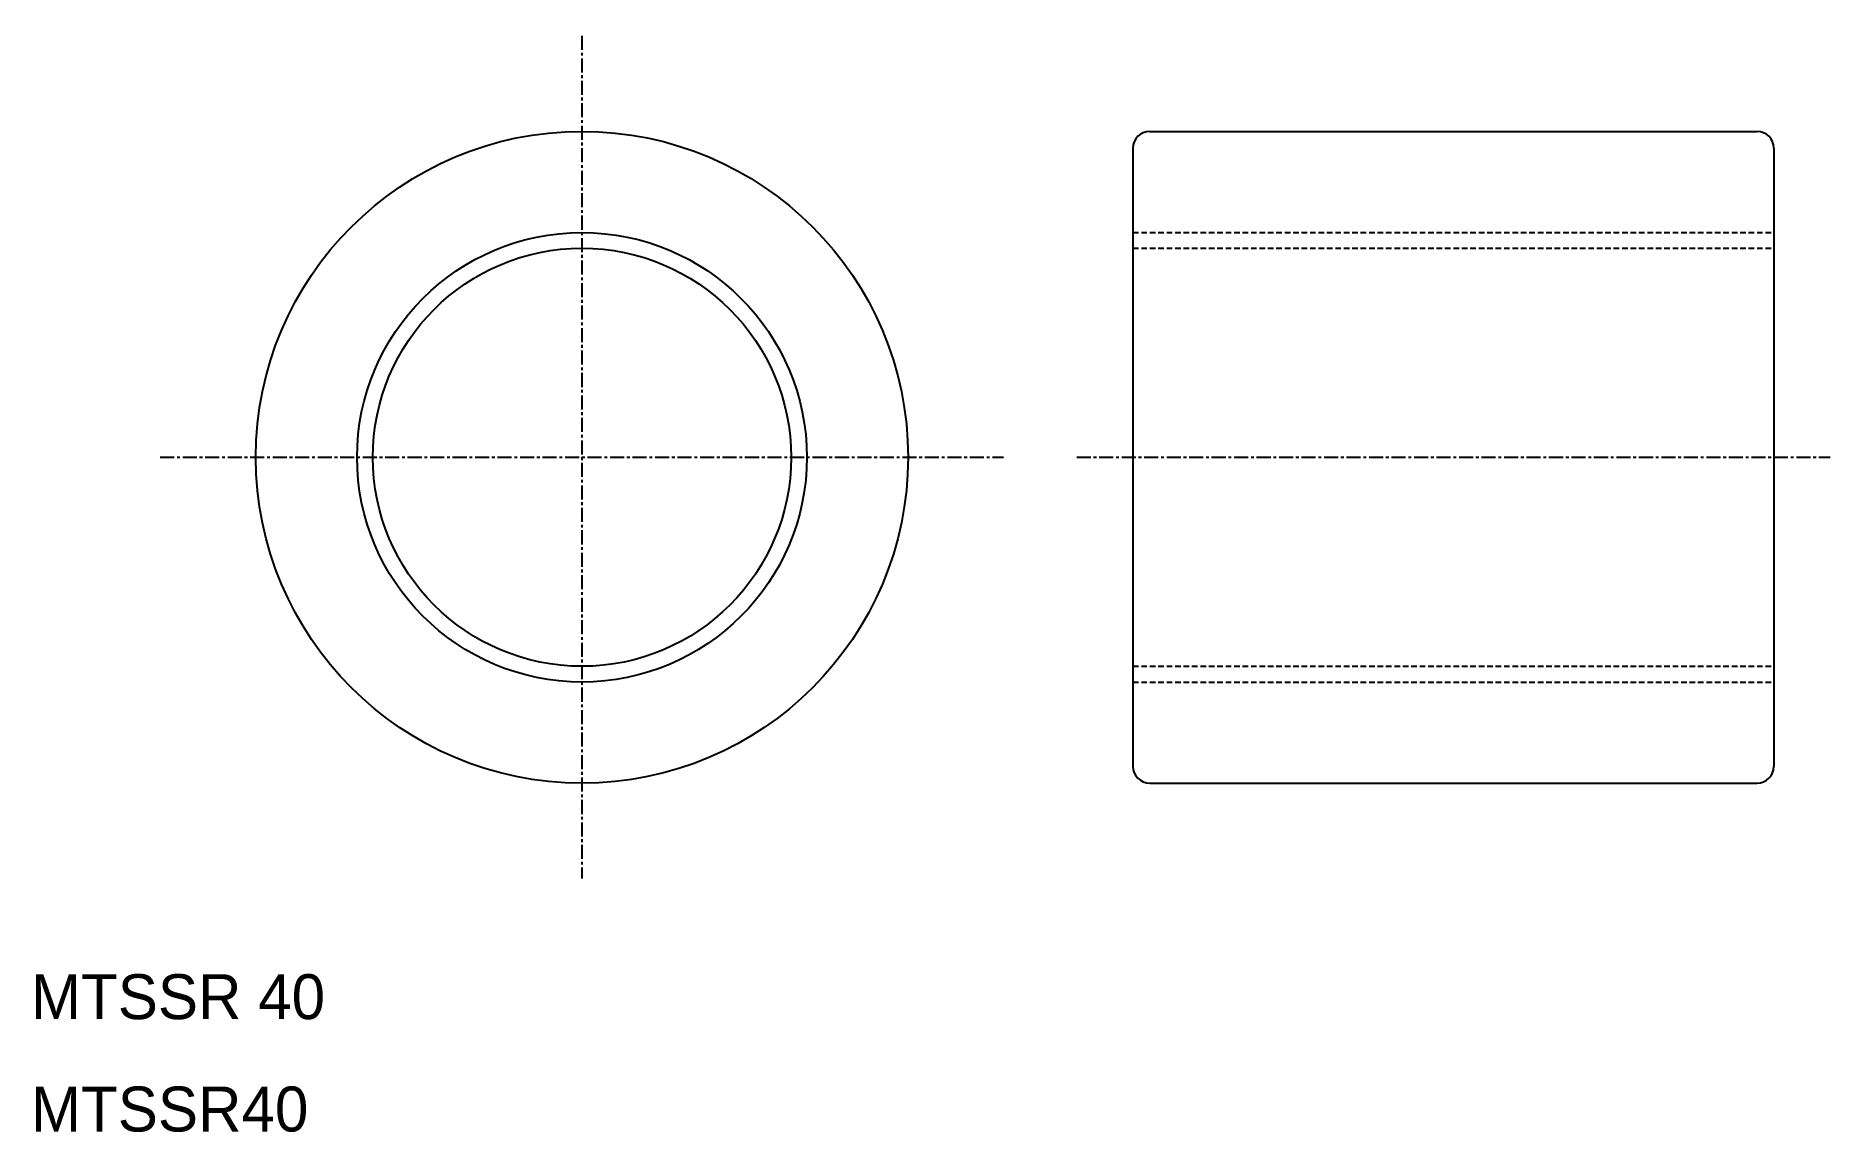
# Model space of a CAD drawing. Extents: x 10 to 170, y 10 to 107.
import ezdxf

# ---------------------------------------------------------------- set-up
doc = ezdxf.new("R2010")
doc.units = 0
doc.linetypes.add('CENTER', pattern=[2, 1.25, -0.25, 0.25, -0.25])
doc.linetypes.add('DASHED', pattern=[0.75, 0.5, -0.25])
doc.layers.get('0').update_dxf_attribs({"linetype": 'CONTINUOUS'})
doc.layers.add('CENTER', color=1, linetype='CENTER')

msp = doc.modelspace()

# ---------------------------------------------------------------- linework, layer by layer
at = {"color": 7, "linetype": 'CONTINUOUS'}
for p, q in [((109.4999, 99), (163.4999, 99)), ((107.9999, 97.5), (107.9999, 42.5)), ((164.9999, 97.5), (164.9999, 42.5)), ((109.4999, 41), (163.4999, 41))]:
    msp.add_line(p, q, dxfattribs=at)
at = {"color": 3, "linetype": 'DASHED'}
for p, q in [((107.9999, 90), (164.9999, 90)), ((107.9999, 88.6), (164.9999, 88.6)), ((107.9999, 84.5), (107.9999, 84.5001)), ((107.9999, 51.4), (164.9999, 51.4)), ((107.9999, 50), (164.9999, 50))]:
    msp.add_line(p, q, dxfattribs=at)
at = {"color": 7, "linetype": 'CONTINUOUS'}
for radius in [29, 18.6]:
    msp.add_circle((59, 70), radius, dxfattribs=at)
at = {"color": 3, "linetype": 'CONTINUOUS'}
msp.add_circle((59, 70), 20, dxfattribs=at)
at = {"color": 7, "linetype": 'CONTINUOUS'}
for centre, start, end in [((109.4999, 97.5), 90, 180), ((163.4999, 97.5), 0, 90), ((109.4999, 42.5), 180, 270), ((163.4999, 42.5), 270, 0)]:
    msp.add_arc(centre, 1.5, start, end, dxfattribs=at)
at = {"layer": 'CENTER', "color": 1, "linetype": 'CENTER'}
for p, q in [((59, 107.5), (59, 32.5)), ((21.5, 70), (96.5, 70)), ((102.9999, 70), (169.9999, 70))]:
    msp.add_line(p, q, dxfattribs=at)

# ---------------------------------------------------------------- texts
at = {"color": 7, "linetype": 'CONTINUOUS'}
for s, p in [('MTSSR 40', (10, 20)), ('MTSSR40', (10, 10))]:
    msp.add_text(s, height=4, dxfattribs=at).set_placement(p)

doc.saveas('drawing.dxf')
